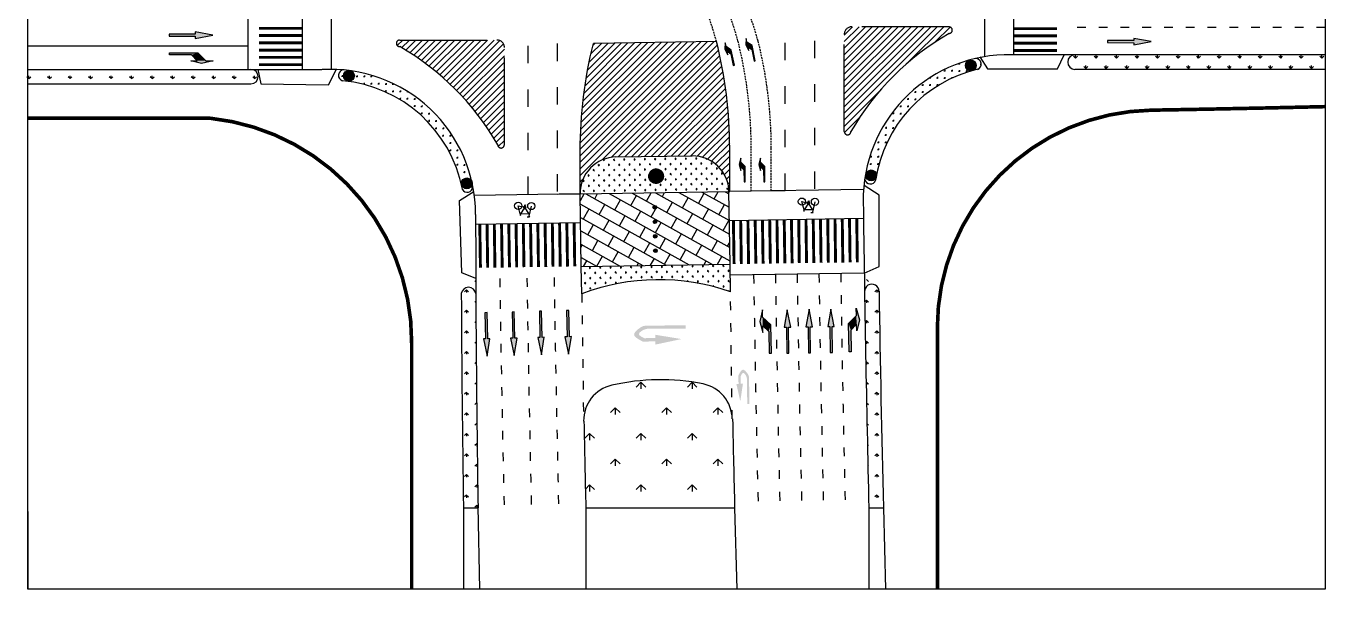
# Model space of a CAD drawing. Header units: millimetres. Extents: x -87150 to -43157, y 34118 to 68472.
# Drawn here: x -43661.1 to -43481.7, y 34136 to 34213.9 of the extents above; entities that cross this region are included whole.
import ezdxf

# ---------------------------------------------------------------- set-up
doc = ezdxf.new("R2010")
doc.units = ezdxf.units.MM
for name, pattern in [('ACAD_ISO03W100', [30, 12, -18]), ('GHDLHX_500', [15.1, 12, -0.9, 0.4, -0.5, 0.4, -0.9]), ('HIDDEN', [0.375, 0.25, -0.125])]:
    doc.linetypes.add(name, pattern=pattern)
for name, color, linetype in [('FCX', 7, 'HIDDEN'), ('ROADMARK', 7, 'Continuous'), ('tj信号灯', 7, 'Continuous'), ('tj桩', 4, 'Continuous'), ('tj绿化带', 3, 'Continuous'), ('tj缓坡', 6, 'Continuous'), ('tj行人驻足区', 30, 'Continuous'), ('tj车道功能', 7, 'Continuous'), ('tj道路标线', 7, 'Continuous'), ('人行横道', 7, 'Continuous'), ('红线', 1, 'GHDLHX_500'), ('虚线', 7, 'Continuous'), ('道路标线', 7, 'Continuous')]:
    doc.layers.add(name, color=color, linetype=linetype)
pattern_1 = [(180.8418033, (-7083.3769, 77351.5465), (-0.696641856, -0.717419072), [0.1875, -1.226713563]), (135.8418033, (-7083.3769, 77351.5465), (-0.696641856, -0.717419072), [0.1875, -0.8125]), (225.8418033, (-7083.3769, 77351.5465), (0.717419072, -0.696641856), [0.1875, -0.8125])]
pattern_2 = [(134.12451, (-45018.79934, 34320.3893), (-0.99988326, 0.01527958), [0.1875, -1.22671356]), (89.12451, (-45018.7993, 34320.3893), (-0.99988326, 0.0152796), [0.1875, -0.8125]), (179.12451, (-45018.7993, 34320.3893), (-0.0152796, -0.99988326), [0.1875, -0.8125])]

# ---------------------------------------------------------------- blocks, each defined once
blk = doc.blocks.new('1W')
at = {"layer": 'ROADMARK', "color": 0}
blk.add_lwpolyline([(-0.225, -1.2), (-0.075, -1.2), (-0.075, -3), (0.075, -3), (0.075, -1.2), (0.225, -1.2), (0, 0)], close=True, dxfattribs=at)
for points in [[(-0.225, -1.2), (0.225, -1.2), (0, 0)], [(-0.075, -3), (0.075, -3), (-0.075, -1.2), (0.075, -1.2)]]:
    blk.add_solid(points, dxfattribs=at)
blk = doc.blocks.new('1WT')
at = {"layer": 'ROADMARK', "color": 0}
blk.add_lwpolyline([(0, 0), (0.2, -0.8), (0, -1.55), (0, -1.1), (-0.4, -1.5), (-0.4, -3), (-0.55, -3), (-0.55, -1.05), (0, -0.5)], close=True, dxfattribs=at)
for points in [[(0, 0), (0, -1.55), (0.2, -0.8)], [(-0.55, -1.05), (-0.4, -1.5), (0, -0.5), (0, -1.1)], [(-0.55, -1.05), (-0.4, -1.5), (-0.55, -3), (-0.4, -3)]]:
    blk.add_solid(points, dxfattribs=at)
blk = doc.blocks.new('BIKE')
at = {"layer": '人行横道'}
for p, q in [((0, 0), (0.35, 1.41)), ((0.35, 1.41), (0.25, 1.53)), ((0.25, 1.53), (0.55, 1.53)), ((0.28, 1.11), (1.51, 1.1)), ((0.28, 1.11), (0.9, 0.16)), ((0.9, 0.16), (0.87, -0.14)), ((0.9, 0.16), (1.6, 1.23)), ((0.9, 0.16), (0.95, 0.43)), ((1.8, -0.03), (0.9, 0.16)), ((0.95, 0.43), (1.01, 0.42)), ((1.6, 1.23), (1.42, 1.24)), ((1.51, 1.1), (1.8, -0.03)), ((0.87, -0.14), (0.77, -0.11))]:
    blk.add_line(p, q, dxfattribs=at)
for centre, radius in [((0, 0), 0.497), ((0.9, 0.16), 0.158), ((1.8, -0.03), 0.497)]:
    blk.add_circle(centre, radius, dxfattribs=at)

msp = doc.modelspace()

# ---------------------------------------------------------------- hatches: boundary and pattern name
at = {"layer": 'ROADMARK'}
h = msp.add_hatch(dxfattribs=at)
h.set_pattern_fill('ANSI31', color=256, scale=0.2)
h.paths.add_polyline_path([(-43533.84, 34212.89, 1), (-43533.84, 34213.81), (-43547.25, 34213.81, 0.414214), (-43548.27, 34212.79), (-43548.27, 34199.38, 1), (-43547.36, 34199.38, -0.133408)])
h = msp.add_hatch(dxfattribs=at)
h.set_pattern_fill('ANSI31', color=256, scale=0.2)
h.paths.add_polyline_path([(-43595.12, 34210.97, 0.414214), (-43596.14, 34211.99), (-43609.55, 34211.99, 1), (-43609.55, 34211.08, -0.133408), (-43596.03, 34197.56, 1), (-43595.12, 34197.56)])
at = {"layer": 'tj信号灯'}
h = msp.add_hatch(color=4, dxfattribs=at)
edge = h.paths.add_edge_path()
edge.add_arc((-43530.82, 34208.48), 0.75, 0, 360)
h = msp.add_hatch(color=4, dxfattribs=at)
edge = h.paths.add_edge_path()
edge.add_arc((-43616.55, 34207.06), 0.75, 0, 360)
h = msp.add_hatch(color=1, dxfattribs=at)
edge = h.paths.add_edge_path()
edge.add_arc((-43574.21, 34193.22), 1, 0, 360)
h = msp.add_hatch(color=4, dxfattribs=at)
edge = h.paths.add_edge_path()
edge.add_arc((-43600.3, 34192.23), 0.75, 0, 360)
h = msp.add_hatch(color=4, dxfattribs=at)
edge = h.paths.add_edge_path()
edge.add_arc((-43544.57, 34193.33), 0.75, 0, 360)
at = {"layer": 'tj桩'}
h = msp.add_hatch(color=256, dxfattribs=at)
edge = h.paths.add_edge_path()
edge.add_arc((-43574.39, 34188.94), 0.25, 0, 360)
h = msp.add_hatch(color=256, dxfattribs=at)
edge = h.paths.add_edge_path()
edge.add_arc((-43574.36, 34186.94), 0.25, 0, 360)
h = msp.add_hatch(color=256, dxfattribs=at)
edge = h.paths.add_edge_path()
edge.add_arc((-43574.33, 34184.94), 0.25, 0, 360)
h = msp.add_hatch(color=256, dxfattribs=at)
edge = h.paths.add_edge_path()
edge.add_arc((-43574.3, 34182.94), 0.25, 0, 360)
at = {"layer": 'tj绿化带', "ltscale": 10}
h = msp.add_hatch(dxfattribs=at)
h.set_pattern_fill('GRASS', color=256, angle=269.1245, style=0)
h.set_pattern_definition(pattern_2)
h.paths.add_polyline_path([(-43545.45, 34192.79, 0.752362), (-43543.95, 34192.67, -0.004535), (-43543.9, 34193, -0.796036), (-43545.32, 34193.33, -0.951556), (-43543.83, 34193.4, -0.282901), (-43530.77, 34207.73, -0.433096), (-43531.57, 34208.48, -1), (-43530.07, 34208.48, -0.279635), (-43530.47, 34207.81, -0.007811), (-43529.91, 34207.96, 0.859047), (-43530.18, 34209.43, 0.30944)])
h = msp.add_hatch(dxfattribs=at)
h.set_pattern_fill('GRASS', color=256, angle=269.1245, style=0)
h.set_pattern_definition(pattern_2)
h.paths.add_polyline_path([(-43600.91, 34191.42, 0.772188), (-43599.45, 34191.76, 0.006178), (-43599.55, 34192.24, -1.010093), (-43601.05, 34192.23, -0.806279), (-43599.62, 34192.54, 0.308513), (-43616.24, 34207.75, -0.297518), (-43615.8, 34207.06, -1), (-43617.3, 34207.06, -0.370942), (-43616.66, 34207.8, 0.007311), (-43617.24, 34207.87, 0.879856), (-43617.42, 34206.38, -0.334826)])
at = {"layer": 'tj绿化带'}
h = msp.add_hatch(dxfattribs=at)
h.set_pattern_fill('GRASS', color=256, angle=450.8418, style=0)
h.set_pattern_definition(pattern_1)
h.paths.add_polyline_path([(-43573.67, 34190.95), (-43573.74, 34195.95), (-43579.74, 34195.87, 0.414214), (-43584.66, 34190.79)])
h.paths.add_polyline_path([(-43564.17, 34191.09, 0.414214), (-43569.24, 34196.02), (-43573.74, 34195.95), (-43573.67, 34190.95)])
h = msp.add_hatch(dxfattribs=at)
h.set_pattern_fill('GRASS', color=256, angle=450.8418, style=0)
h.set_pattern_definition(pattern_1)
h.paths.add_polyline_path([(-43573.49, 34178.96), (-43573.52, 34180.96), (-43584.52, 34180.79), (-43584.46, 34177, -0.093696)])
h.paths.add_polyline_path([(-43563.96, 34177.3), (-43564.02, 34181.1), (-43573.52, 34180.96), (-43573.49, 34178.96, -0.081099)])
at = {"layer": 'tj行人驻足区'}
h = msp.add_hatch(dxfattribs=at)
h.set_pattern_fill('AR-B816', color=256, scale=0.2, angle=330.8418, style=0)
h.set_pattern_definition([(330.8418033, (-7083.3769, 77351.5465), (0.779556226, 1.397244464), []), (60.8418033, (-7083.3769, 77351.5465), (-0.61768824, 2.17680069), [1.6, -1.6])])
h.paths.add_polyline_path([(-43573.52, 34180.96), (-43573.67, 34190.95), (-43584.66, 34190.79), (-43584.52, 34180.79)])
h.paths.add_polyline_path([(-43564.02, 34181.1), (-43564.17, 34191.09), (-43573.67, 34190.95), (-43573.52, 34180.96)])
at = {"layer": 'tj车道功能'}
h = msp.add_hatch(color=256, dxfattribs=at)
edge = h.paths.add_edge_path()
edge.add_spline(control_points=[(-43576.4, 34172.34), (-43576.89, 34172), (-43577.72, 34171.28), (-43576.59, 34170.71), (-43576, 34170.41)], knot_values=[0.245981, 0.245981, 0.245981, 0.245981, 1.178138, 2.212841, 2.212841, 2.212841, 2.212841], degree=3, periodic=0)
edge.add_line((-43576, 34170.41), (-43574.3, 34170.46))
edge.add_line((-43574.3, 34170.46), (-43574.29, 34170.01))
edge.add_line((-43574.29, 34170.01), (-43570.71, 34170.77))
edge.add_line((-43570.71, 34170.77), (-43574.32, 34171.36))
edge.add_line((-43574.32, 34171.36), (-43574.31, 34170.91))
edge.add_line((-43574.31, 34170.91), (-43575.81, 34170.89))
edge.add_spline(control_points=[(-43575.81, 34170.89), (-43576.18, 34171.06), (-43577.01, 34171.44), (-43575.63, 34172.29), (-43574.96, 34172.21), (-43574.65, 34172.18)], knot_values=[0, 0, 0, 0, 0.623701, 1.403448, 2.063553, 2.063553, 2.063553, 2.063553], degree=3, periodic=0)
edge.add_line((-43574.65, 34172.18), (-43570.15, 34172.21))
edge.add_line((-43570.15, 34172.21), (-43570.15, 34172.66))
edge.add_line((-43570.15, 34172.66), (-43575.54, 34172.62))
edge.add_arc((-43575.53, 34171.12), 1.5, 1890.3641, 1925.4316)
h = msp.add_hatch(color=256, dxfattribs=at)
edge = h.paths.add_edge_path()
edge.add_spline(control_points=[(-43561.6, 34166), (-43561.83, 34166.32), (-43562.31, 34166.87), (-43562.68, 34166.11), (-43562.88, 34165.72)], knot_values=[0.245981, 0.245981, 0.245981, 0.245981, 1.178138, 2.212841, 2.212841, 2.212841, 2.212841], degree=3, periodic=0)
edge.add_line((-43562.88, 34165.72), (-43562.84, 34164.59))
edge.add_line((-43562.84, 34164.59), (-43563.14, 34164.58))
edge.add_line((-43563.14, 34164.58), (-43562.6, 34162.19))
edge.add_line((-43562.6, 34162.19), (-43562.24, 34164.61))
edge.add_line((-43562.24, 34164.61), (-43562.54, 34164.6))
edge.add_line((-43562.54, 34164.6), (-43562.56, 34165.59))
edge.add_spline(control_points=[(-43562.56, 34165.59), (-43562.45, 34165.84), (-43562.21, 34166.4), (-43561.63, 34165.49), (-43561.67, 34165.04), (-43561.69, 34164.83)], knot_values=[0, 0, 0, 0, 0.623701, 1.403448, 2.063553, 2.063553, 2.063553, 2.063553], degree=3, periodic=0)
edge.add_line((-43561.69, 34164.83), (-43561.64, 34161.83))
edge.add_line((-43561.64, 34161.83), (-43561.34, 34161.84))
edge.add_line((-43561.34, 34161.84), (-43561.4, 34165.43))
edge.add_arc((-43562.4, 34165.41), 1, 1801.0084, 1836.076)
at = {"layer": '道路标线'}
h = msp.add_hatch(dxfattribs=at)
h.set_pattern_fill('ANSI31', color=256, scale=0.2)
h.paths.add_polyline_path([(-43565.88, 34211.8), (-43582.85, 34211.5, 0.061335), (-43584.66, 34196.75), (-43584.66, 34190.94, -0.405633), (-43579.74, 34195.87), (-43569.24, 34196.02, -0.414214), (-43564.17, 34191.09), (-43564.06, 34191.1), (-43564.06, 34197.05, 0.061335)])

# ---------------------------------------------------------------- linework, layer by layer
for p, q in [((-43481.99, 34207.95), (-43481.99, 34202.95)), ((-43660.8, 34146.98), (-43660.8, 34136.29)), ((-43481.99, 34146.98), (-43481.99, 34136.29))]:
    msp.add_line(p, q)
msp.add_lwpolyline([(-43660.8, 34324.41), (-43481.99, 34324.41), (-43481.99, 34136.29), (-43660.8, 34136.29)], close=True)
at = {"layer": 'FCX'}
for points in [[(-43561.1, 34191.14), (-43561.1, 34197.1, 0.061335), (-43562.92, 34211.85, 0.555083)], [(-43558.33, 34191.18), (-43558.33, 34197.1, 0.061335), (-43560.15, 34211.85)]]:
    msp.add_lwpolyline(points, format="xyb", dxfattribs=at)
for centre in [(-43614.58, 34198.53), (-43611.62, 34198.59), (-43608.85, 34198.59)]:
    msp.add_arc(centre, 50.47, 15.2403, 33.5443, dxfattribs=at)
at = {"layer": 'ROADMARK'}
for centre, start, end in [((-43515.71, 34181.25), 119.8023, 150.1977), ((-43627.67, 34179.44), 29.8023, 60.1977)]:
    msp.add_arc(centre, 36.46, start, end, dxfattribs=at)
at = {"layer": 'tj信号灯', "color": 4}
for centre in [(-43530.82, 34208.48), (-43616.55, 34207.06), (-43600.3, 34192.23), (-43544.57, 34193.33)]:
    msp.add_circle(centre, 0.75, dxfattribs=at)
at = {"layer": 'tj信号灯', "color": 1}
msp.add_circle((-43574.21, 34193.22), 1, dxfattribs=at)
at = {"layer": 'tj桩'}
for centre in [(-43574.39, 34188.94), (-43574.36, 34186.94), (-43574.33, 34184.94), (-43574.3, 34182.94)]:
    msp.add_circle(centre, 0.25, dxfattribs=at)
at = {"layer": 'tj绿化带'}
for p, q in [((-43481.99, 34209.95), (-43526.23, 34209.95)), ((-43660.8, 34207.95), (-43620.26, 34207.95)), ((-43481.99, 34207.95), (-43516.47, 34207.95)), ((-43660.8, 34205.95), (-43630.05, 34205.95)), ((-43579.74, 34195.87), (-43569.24, 34196.02)), ((-43584.66, 34190.79), (-43584.66, 34190.79)), ((-43564.17, 34191.09), (-43564.17, 34191.09)), ((-43584.46, 34177), (-43584.52, 34180.79)), ((-43563.96, 34177.3), (-43564.02, 34181.1)), ((-43600.75, 34147.49), (-43600.75, 34136.29)), ((-43600.75, 34147.49), (-43598.75, 34147.49)), ((-43598.76, 34147.68), (-43598.54, 34136.29)), ((-43583.89, 34147.49), (-43583.89, 34136.29)), ((-43583.89, 34147.49), (-43563.39, 34147.49)), ((-43563.39, 34147.49), (-43563.1, 34136.29)), ((-43544.88, 34147.49), (-43544.88, 34136.29)), ((-43544.88, 34147.49), (-43542.88, 34147.49)), ((-43542.88, 34147.49), (-43542.59, 34136.29))]:
    msp.add_line(p, q, dxfattribs=at)
at = {"layer": 'tj绿化带', "ltscale": 10}
for p, q in [((-43516.4, 34209.5), (-43516.67, 34209.76)), ((-43516.4, 34209.5), (-43516.4, 34209.87)), ((-43516.4, 34209.5), (-43516.14, 34209.76)), ((-43514.99, 34208.08), (-43514.99, 34208.46)), ((-43513.57, 34209.5), (-43513.84, 34209.76)), ((-43513.57, 34209.5), (-43513.57, 34209.87)), ((-43513.57, 34209.5), (-43513.31, 34209.76)), ((-43512.16, 34208.08), (-43512.16, 34208.46)), ((-43510.74, 34209.5), (-43511.01, 34209.76)), ((-43510.74, 34209.5), (-43510.74, 34209.87)), ((-43510.74, 34209.5), (-43510.48, 34209.76)), ((-43509.33, 34208.08), (-43509.33, 34208.46)), ((-43507.91, 34209.5), (-43508.18, 34209.76)), ((-43507.91, 34209.5), (-43507.91, 34209.87)), ((-43507.91, 34209.5), (-43507.65, 34209.76)), ((-43506.5, 34208.08), (-43506.5, 34208.46)), ((-43505.09, 34209.5), (-43505.35, 34209.76)), ((-43505.09, 34209.5), (-43505.09, 34209.87)), ((-43505.09, 34209.5), (-43504.82, 34209.76)), ((-43503.67, 34208.08), (-43503.67, 34208.46)), ((-43502.26, 34209.5), (-43502.52, 34209.76)), ((-43502.26, 34209.5), (-43502.26, 34209.87)), ((-43502.26, 34209.5), (-43501.99, 34209.76)), ((-43500.84, 34208.08), (-43500.84, 34208.46)), ((-43499.43, 34209.5), (-43499.69, 34209.76)), ((-43499.43, 34209.5), (-43499.43, 34209.87)), ((-43499.43, 34209.5), (-43499.16, 34209.76)), ((-43498.02, 34208.08), (-43498.02, 34208.46)), ((-43496.6, 34209.5), (-43496.87, 34209.76)), ((-43496.6, 34209.5), (-43496.6, 34209.87)), ((-43496.6, 34209.5), (-43496.34, 34209.76)), ((-43495.19, 34208.08), (-43495.19, 34208.46)), ((-43493.77, 34209.5), (-43494.04, 34209.76)), ((-43493.77, 34209.5), (-43493.77, 34209.87)), ((-43493.77, 34209.5), (-43493.51, 34209.76)), ((-43492.36, 34208.08), (-43492.36, 34208.46)), ((-43490.94, 34209.5), (-43491.21, 34209.76)), ((-43490.94, 34209.5), (-43490.94, 34209.87)), ((-43490.94, 34209.5), (-43490.68, 34209.76)), ((-43489.53, 34208.08), (-43489.53, 34208.46)), ((-43488.12, 34209.5), (-43488.38, 34209.76)), ((-43488.12, 34209.5), (-43488.12, 34209.87)), ((-43488.12, 34209.5), (-43487.85, 34209.76)), ((-43486.7, 34208.08), (-43486.7, 34208.46)), ((-43485.29, 34209.5), (-43485.55, 34209.76)), ((-43485.29, 34209.5), (-43485.29, 34209.87)), ((-43485.29, 34209.5), (-43485.02, 34209.76)), ((-43483.87, 34208.08), (-43483.87, 34208.46)), ((-43482.46, 34209.5), (-43482.72, 34209.76)), ((-43482.46, 34209.5), (-43482.46, 34209.87)), ((-43482.46, 34209.5), (-43482.19, 34209.76)), ((-43660.65, 34206.67), (-43660.92, 34206.94)), ((-43660.65, 34206.67), (-43660.65, 34207.05)), ((-43660.65, 34206.67), (-43660.38, 34206.94)), ((-43657.82, 34206.67), (-43658.09, 34206.94)), ((-43657.82, 34206.67), (-43657.82, 34207.05)), ((-43657.82, 34206.67), (-43657.56, 34206.94)), ((-43654.99, 34206.67), (-43655.26, 34206.94)), ((-43654.99, 34206.67), (-43654.99, 34207.05)), ((-43654.99, 34206.67), (-43654.73, 34206.94)), ((-43652.16, 34206.67), (-43652.43, 34206.94)), ((-43652.16, 34206.67), (-43652.16, 34207.05)), ((-43652.16, 34206.67), (-43651.9, 34206.94)), ((-43649.34, 34206.67), (-43649.6, 34206.94)), ((-43649.34, 34206.67), (-43649.34, 34207.05)), ((-43649.34, 34206.67), (-43649.07, 34206.94)), ((-43646.51, 34206.67), (-43646.77, 34206.94)), ((-43646.51, 34206.67), (-43646.51, 34207.05)), ((-43646.51, 34206.67), (-43646.24, 34206.94)), ((-43643.68, 34206.67), (-43643.94, 34206.94)), ((-43643.68, 34206.67), (-43643.68, 34207.05)), ((-43643.68, 34206.67), (-43643.41, 34206.94)), ((-43640.85, 34206.67), (-43641.12, 34206.94)), ((-43640.85, 34206.67), (-43640.85, 34207.05)), ((-43640.85, 34206.67), (-43640.59, 34206.94)), ((-43638.02, 34206.67), (-43638.29, 34206.94)), ((-43638.02, 34206.67), (-43638.02, 34207.05)), ((-43638.02, 34206.67), (-43637.76, 34206.94)), ((-43635.19, 34206.67), (-43635.46, 34206.94)), ((-43635.19, 34206.67), (-43635.19, 34207.05)), ((-43635.19, 34206.67), (-43634.93, 34206.94)), ((-43632.37, 34206.67), (-43632.63, 34206.94)), ((-43632.37, 34206.67), (-43632.37, 34207.05)), ((-43632.37, 34206.67), (-43632.1, 34206.94)), ((-43629.54, 34206.67), (-43629.8, 34206.94)), ((-43629.54, 34206.67), (-43629.54, 34207.05)), ((-43629.54, 34206.67), (-43629.27, 34206.94)), ((-43514.99, 34208.08), (-43515.25, 34208.35)), ((-43514.99, 34208.08), (-43514.72, 34208.35)), ((-43512.16, 34208.08), (-43512.42, 34208.35)), ((-43512.16, 34208.08), (-43511.89, 34208.35)), ((-43509.33, 34208.08), (-43509.59, 34208.35)), ((-43509.33, 34208.08), (-43509.06, 34208.35)), ((-43506.5, 34208.08), (-43506.77, 34208.35)), ((-43506.5, 34208.08), (-43506.24, 34208.35)), ((-43503.67, 34208.08), (-43503.94, 34208.35)), ((-43503.67, 34208.08), (-43503.41, 34208.35)), ((-43500.84, 34208.08), (-43501.11, 34208.35)), ((-43500.84, 34208.08), (-43500.58, 34208.35)), ((-43498.02, 34208.08), (-43498.28, 34208.35)), ((-43498.02, 34208.08), (-43497.75, 34208.35)), ((-43495.19, 34208.08), (-43495.45, 34208.35)), ((-43495.19, 34208.08), (-43494.92, 34208.35)), ((-43492.36, 34208.08), (-43492.62, 34208.35)), ((-43492.36, 34208.08), (-43492.09, 34208.35)), ((-43489.53, 34208.08), (-43489.8, 34208.35)), ((-43489.53, 34208.08), (-43489.26, 34208.35)), ((-43486.7, 34208.08), (-43486.97, 34208.35)), ((-43486.7, 34208.08), (-43486.44, 34208.35)), ((-43483.87, 34208.08), (-43484.14, 34208.35)), ((-43483.87, 34208.08), (-43483.61, 34208.35)), ((-43599.07, 34178.83), (-43599.19, 34178.7)), ((-43545.19, 34178.97), (-43544.92, 34178.7)), ((-43600.34, 34177.55), (-43600.61, 34177.29)), ((-43600.34, 34177.55), (-43600.34, 34177.18)), ((-43600.34, 34177.55), (-43600.08, 34177.29)), ((-43543.77, 34177.55), (-43544.04, 34177.29)), ((-43543.77, 34177.55), (-43543.77, 34177.18)), ((-43543.77, 34177.55), (-43543.51, 34177.29)), ((-43600.34, 34174.73), (-43600.61, 34174.46)), ((-43600.34, 34174.73), (-43600.34, 34174.35)), ((-43600.34, 34174.73), (-43600.08, 34174.46)), ((-43599.05, 34176.01), (-43599.19, 34175.87)), ((-43545.19, 34176.14), (-43545.45, 34175.88)), ((-43545.19, 34176.14), (-43545.19, 34175.76)), ((-43545.19, 34176.14), (-43544.92, 34175.87)), ((-43543.77, 34174.73), (-43544.04, 34174.46)), ((-43543.77, 34174.73), (-43543.77, 34174.35)), ((-43543.77, 34174.73), (-43543.51, 34174.46)), ((-43599.04, 34173.2), (-43599.19, 34173.05)), ((-43545.19, 34173.31), (-43545.4, 34173.1)), ((-43545.19, 34173.31), (-43545.19, 34172.94)), ((-43545.19, 34173.31), (-43544.92, 34173.05)), ((-43600.34, 34171.9), (-43600.61, 34171.63)), ((-43600.34, 34171.9), (-43600.34, 34171.52)), ((-43600.34, 34171.9), (-43600.08, 34171.63)), ((-43543.77, 34171.9), (-43544.04, 34171.63)), ((-43543.77, 34171.9), (-43543.77, 34171.52)), ((-43543.77, 34171.9), (-43543.51, 34171.63)), ((-43600.34, 34169.07), (-43600.61, 34168.8)), ((-43600.34, 34169.07), (-43600.34, 34168.69)), ((-43600.34, 34169.07), (-43600.08, 34168.8)), ((-43599.02, 34170.39), (-43599.19, 34170.22)), ((-43545.19, 34170.48), (-43545.36, 34170.32)), ((-43545.19, 34170.48), (-43545.19, 34170.11)), ((-43545.19, 34170.48), (-43544.92, 34170.22)), ((-43543.77, 34169.07), (-43544.04, 34168.8)), ((-43543.77, 34169.07), (-43543.77, 34168.69)), ((-43543.77, 34169.07), (-43543.51, 34168.8)), ((-43599, 34167.58), (-43599.19, 34167.39)), ((-43545.19, 34167.65), (-43545.31, 34167.54)), ((-43545.19, 34167.65), (-43545.19, 34167.28)), ((-43545.19, 34167.65), (-43544.92, 34167.39)), ((-43600.34, 34166.24), (-43600.61, 34165.97)), ((-43600.34, 34166.24), (-43600.34, 34165.86)), ((-43600.34, 34166.24), (-43600.08, 34165.97)), ((-43543.77, 34166.24), (-43544.04, 34165.97)), ((-43543.77, 34166.24), (-43543.77, 34165.86)), ((-43543.77, 34166.24), (-43543.51, 34165.97)), ((-43598.97, 34164.78), (-43599.19, 34164.56)), ((-43576.3, 34164.83), (-43576.96, 34164.16)), ((-43576.3, 34164.83), (-43576.3, 34163.89)), ((-43576.3, 34164.83), (-43575.64, 34164.16)), ((-43569.23, 34164.83), (-43569.89, 34164.16)), ((-43569.23, 34164.83), (-43569.23, 34163.89)), ((-43569.23, 34164.83), (-43568.57, 34164.16)), ((-43545.19, 34164.83), (-43545.25, 34164.76)), ((-43545.19, 34164.83), (-43545.19, 34164.45)), ((-43545.19, 34164.83), (-43544.92, 34164.56)), ((-43600.34, 34163.41), (-43600.61, 34163.15)), ((-43600.34, 34163.41), (-43600.34, 34163.04)), ((-43600.34, 34163.41), (-43600.08, 34163.15)), ((-43598.95, 34161.98), (-43599.19, 34161.73)), ((-43545.19, 34162), (-43545.2, 34161.99)), ((-43545.19, 34162), (-43545.19, 34161.62)), ((-43545.19, 34162), (-43544.92, 34161.73)), ((-43543.77, 34163.41), (-43544.04, 34163.15)), ((-43543.77, 34163.41), (-43543.77, 34163.04)), ((-43543.77, 34163.41), (-43543.51, 34163.15)), ((-43600.34, 34160.58), (-43600.61, 34160.32)), ((-43600.34, 34160.58), (-43600.34, 34160.21)), ((-43600.34, 34160.58), (-43600.08, 34160.32)), ((-43579.84, 34161.29), (-43580.5, 34160.63)), ((-43579.84, 34161.29), (-43579.84, 34160.35)), ((-43579.84, 34161.29), (-43579.17, 34160.63)), ((-43572.77, 34161.29), (-43573.43, 34160.63)), ((-43572.77, 34161.29), (-43572.77, 34160.35)), ((-43572.77, 34161.29), (-43572.1, 34160.63)), ((-43565.69, 34161.29), (-43566.36, 34160.63)), ((-43565.69, 34161.29), (-43565.69, 34160.35)), ((-43565.69, 34161.29), (-43565.03, 34160.63)), ((-43543.77, 34160.58), (-43544.04, 34160.32)), ((-43543.77, 34160.58), (-43543.77, 34160.21)), ((-43543.77, 34160.58), (-43543.51, 34160.32)), ((-43598.93, 34159.17), (-43599.19, 34158.9)), ((-43598.93, 34159.17), (-43598.93, 34158.79)), ((-43598.93, 34159.17), (-43598.92, 34159.16)), ((-43545.14, 34159.12), (-43544.92, 34158.9)), ((-43600.34, 34157.75), (-43600.61, 34157.49)), ((-43600.34, 34157.75), (-43600.34, 34157.38)), ((-43600.34, 34157.75), (-43600.08, 34157.49)), ((-43583.37, 34157.75), (-43584.04, 34157.09)), ((-43583.37, 34157.75), (-43583.37, 34156.82)), ((-43583.37, 34157.75), (-43582.71, 34157.09)), ((-43576.3, 34157.75), (-43576.96, 34157.09)), ((-43576.3, 34157.75), (-43576.3, 34156.82)), ((-43576.3, 34157.75), (-43575.64, 34157.09)), ((-43569.23, 34157.75), (-43569.89, 34157.09)), ((-43569.23, 34157.75), (-43569.23, 34156.82)), ((-43569.23, 34157.75), (-43568.57, 34157.09)), ((-43543.77, 34157.75), (-43544.04, 34157.49)), ((-43543.77, 34157.75), (-43543.77, 34157.38)), ((-43543.77, 34157.75), (-43543.51, 34157.49)), ((-43600.34, 34154.93), (-43600.61, 34154.66)), ((-43600.34, 34154.93), (-43600.34, 34154.55)), ((-43600.34, 34154.93), (-43600.08, 34154.66)), ((-43598.93, 34156.34), (-43599.19, 34156.08)), ((-43598.93, 34156.34), (-43598.93, 34155.97)), ((-43598.93, 34156.34), (-43598.88, 34156.29)), ((-43545.08, 34156.23), (-43544.92, 34156.08)), ((-43543.77, 34154.93), (-43544.04, 34154.66)), ((-43543.77, 34154.93), (-43543.77, 34154.55)), ((-43543.77, 34154.93), (-43543.51, 34154.66)), ((-43598.93, 34153.51), (-43599.19, 34153.25)), ((-43598.93, 34153.51), (-43598.93, 34153.14)), ((-43598.93, 34153.51), (-43598.84, 34153.42)), ((-43579.84, 34154.22), (-43580.5, 34153.56)), ((-43579.84, 34154.22), (-43579.84, 34153.28)), ((-43579.84, 34154.22), (-43579.17, 34153.56)), ((-43572.77, 34154.22), (-43573.43, 34153.56)), ((-43572.77, 34154.22), (-43572.77, 34153.28)), ((-43572.77, 34154.22), (-43572.1, 34153.56)), ((-43565.69, 34154.22), (-43566.36, 34153.56)), ((-43565.69, 34154.22), (-43565.69, 34153.28)), ((-43565.69, 34154.22), (-43565.03, 34153.56)), ((-43545.02, 34153.34), (-43544.92, 34153.25)), ((-43600.34, 34152.1), (-43600.61, 34151.83)), ((-43600.34, 34152.1), (-43600.34, 34151.72)), ((-43600.34, 34152.1), (-43600.08, 34151.83)), ((-43543.77, 34152.1), (-43544.04, 34151.83)), ((-43543.77, 34152.1), (-43543.77, 34151.72)), ((-43543.77, 34152.1), (-43543.51, 34151.83)), ((-43600.34, 34149.27), (-43600.61, 34149)), ((-43600.34, 34149.27), (-43600.34, 34148.89)), ((-43600.34, 34149.27), (-43600.08, 34149)), ((-43598.93, 34150.68), (-43599.19, 34150.42)), ((-43598.93, 34150.68), (-43598.93, 34150.31)), ((-43598.93, 34150.68), (-43598.8, 34150.55)), ((-43583.37, 34150.68), (-43583.95, 34150.1)), ((-43583.37, 34150.68), (-43583.37, 34149.75)), ((-43583.37, 34150.68), (-43582.71, 34150.02)), ((-43576.3, 34150.68), (-43576.96, 34150.02)), ((-43576.3, 34150.68), (-43576.3, 34149.75)), ((-43576.3, 34150.68), (-43575.64, 34150.02)), ((-43569.23, 34150.68), (-43569.89, 34150.02)), ((-43569.23, 34150.68), (-43569.23, 34149.75)), ((-43569.23, 34150.68), (-43568.57, 34150.02)), ((-43544.95, 34150.44), (-43544.92, 34150.42)), ((-43543.77, 34149.27), (-43544.04, 34149)), ((-43543.77, 34149.27), (-43543.77, 34148.89)), ((-43543.77, 34149.27), (-43543.51, 34149)), ((-43598.93, 34147.86), (-43599.19, 34147.59)), ((-43598.93, 34147.86), (-43598.93, 34147.48)), ((-43598.93, 34147.86), (-43598.76, 34147.68))]:
    msp.add_line(p, q, dxfattribs=at)
at = {"layer": 'tj绿化带'}
for centre, radius, start, end in [((-43525.65, 34189.95), 20.01, 91.6494, 180.7106), ((-43516.47, 34208.95), 1, 90, 270), ((-43630.05, 34206.95), 1, 270, 90), ((-43619.08, 34187.95), 20, 0.0061, 93.3652), ((-43525.65, 34189.95), 18.5, 103.3189, 171.558), ((-43619.08, 34187.95), 18.5, 10.7917, 84.8392), ((-43569.17, 34191.02), 5, 0.8418, 90.8418), ((-43579.67, 34190.87), 5, 90.8418, 180.8418), ((-39903.93, 34234.87), 3642, 180.71062, 181.37478), ((-41102.37, 34188.22), 2496.71, 180.00608, 180.93463), ((-43573.8, 34148.96), 30, 70.8634, 110.8203), ((-41102.37, 34188.22), 2498.71, 180.25639, 180.93388), ((-39903.93, 34234.87), 3640, 180.90486, 181.37554), ((-43579.2, 34159.53), 5, 102.9642, 180.8418), ((-43573.6, 34135.16), 30, 78.7195, 102.9642), ((-43568.71, 34159.68), 5, 0.8418, 78.7195), ((-39903.93, 34234.87), 3681, 181.17403, 181.36021), ((-39903.93, 34234.87), 3660.5, 181.17589, 181.36783)]:
    msp.add_arc(centre, radius, start, end, dxfattribs=at)
at = {"layer": 'tj绿化带', "ltscale": 10}
for centre, radius, start, end in [((-43530.16, 34208.67), 0.76, 288.7975, 91.4539), ((-43617.23, 34207.11), 0.756, 90.3902, 255.7627), ((-43544.68, 34192.94), 0.782, 191.6119, 339.4375), ((-43600.23, 34191.78), 0.776, 207.7901, 358.4897), ((-43544.47, 34177.34), 1, 358.9265, 184.0917), ((-43600.06, 34176.9), 1.01, 7.4846, 171.9678)]:
    msp.add_arc(centre, radius, start, end, dxfattribs=at)
at = {"layer": 'tj缓坡', "ltscale": 10}
for points in [[(-43529.6, 34209.67), (-43528.55, 34208.02), (-43518.89, 34208.04), (-43517.97, 34209.95)], [(-43599.07, 34179.12), (-43600.97, 34179.91), (-43601.3, 34189.86), (-43599.33, 34191.1)], [(-43545.51, 34179.87), (-43543.48, 34180.79), (-43543.48, 34190.6), (-43545.55, 34191.93)]]:
    msp.add_lwpolyline(points, dxfattribs=at)
at = {"layer": 'tj缓坡'}
msp.add_lwpolyline([(-43629.1, 34207.93), (-43628.67, 34205.97), (-43619.35, 34205.81), (-43618.32, 34207.86)], dxfattribs=at)
at = {"layer": 'tj行人驻足区'}
for p, q in [((-43584.66, 34190.79), (-43564.17, 34191.09)), ((-43584.52, 34180.79), (-43584.66, 34190.79)), ((-43564.17, 34191.09), (-43564.06, 34191.1)), ((-43564.02, 34181.1), (-43564.17, 34191.09)), ((-43584.52, 34180.79), (-43564.02, 34181.1))]:
    msp.add_line(p, q, dxfattribs=at)
at = {"layer": 'tj道路标线'}
for p, q in [((-43630.43, 34207.95), (-43630.43, 34226.45)), ((-43622.93, 34207.95), (-43622.93, 34226.45)), ((-43618.93, 34207.95), (-43618.93, 34226.45)), ((-43528.93, 34224.95), (-43528.93, 34209.77)), ((-43524.93, 34224.95), (-43524.93, 34209.95)), ((-43660.8, 34211.2), (-43630.43, 34211.2))]:
    msp.add_line(p, q, dxfattribs=at)
at = {"layer": 'tj道路标线', "linetype": 'ACAD_ISO03W100', "ltscale": 0.1}
for p, q in [((-43481.99, 34213.7), (-43517.43, 34213.7)), ((-43584.46, 34177), (-43584.2, 34159.45)), ((-43563.71, 34159.75), (-43563.96, 34177.3))]:
    msp.add_line(p, q, dxfattribs=at)
at = {"layer": 'tj道路标线', "ltscale": 10}
for p, q in [((-43584.66, 34190.79), (-43599.26, 34190.58)), ((-43545.67, 34191.37), (-43564.17, 34191.09)), ((-43545.62, 34187.37), (-43564.11, 34187.09)), ((-43584.61, 34186.79), (-43599.16, 34186.58)), ((-43545.51, 34179.87), (-43564, 34179.6))]:
    msp.add_line(p, q, dxfattribs=at)
at = {"layer": 'tj道路标线'}
for points in [[(-43628.93, 34213.6, 0.4, 0.4, 0), (-43622.93, 34213.6, 0.4, 0.4, 0)], [(-43628.93, 34211.6, 0.4, 0.4, 0), (-43622.93, 34211.6, 0.4, 0.4, 0)], [(-43628.93, 34210.6, 0.4, 0.4, 0), (-43622.93, 34210.6, 0.4, 0.4, 0)], [(-43628.93, 34208.6, 0.4, 0.4, 0), (-43622.93, 34208.6, 0.4, 0.4, 0)], [(-43587.42, 34180.75, 0.4, 0.4, 0), (-43587.51, 34186.75, 0.4, 0.4, 0)], [(-43586.42, 34180.77, 0.4, 0.4, 0), (-43586.51, 34186.77, 0.4, 0.4, 0)], [(-43562.46, 34181.12, 0.4, 0.4, 0), (-43562.55, 34187.12, 0.4, 0.4, 0)], [(-43560.46, 34181.15, 0.4, 0.4, 0), (-43560.55, 34187.15, 0.4, 0.4, 0)], [(-43557.46, 34181.19, 0.4, 0.4, 0), (-43557.55, 34187.19, 0.4, 0.4, 0)], [(-43556.46, 34181.21, 0.4, 0.4, 0), (-43556.55, 34187.21, 0.4, 0.4, 0)], [(-43554.47, 34181.24, 0.4, 0.4, 0), (-43554.55, 34187.23, 0.4, 0.4, 0)], [(-43553.47, 34181.25, 0.4, 0.4, 0), (-43553.55, 34187.25, 0.4, 0.4, 0)], [(-43551.47, 34181.28, 0.4, 0.4, 0), (-43551.55, 34187.28, 0.4, 0.4, 0)], [(-43550.47, 34181.29, 0.4, 0.4, 0), (-43550.55, 34187.29, 0.4, 0.4, 0)], [(-43548.47, 34181.32, 0.4, 0.4, 0), (-43548.55, 34187.32, 0.4, 0.4, 0)], [(-43547.47, 34181.34, 0.4, 0.4, 0), (-43547.55, 34187.34, 0.4, 0.4, 0)], [(-43596.42, 34180.62, 0.4, 0.4, 0), (-43596.51, 34186.62, 0.4, 0.4, 0)], [(-43595.42, 34180.63, 0.4, 0.4, 0), (-43595.51, 34186.63, 0.4, 0.4, 0)], [(-43593.42, 34180.66, 0.4, 0.4, 0), (-43593.51, 34186.66, 0.4, 0.4, 0)], [(-43592.42, 34180.68, 0.4, 0.4, 0), (-43592.51, 34186.68, 0.4, 0.4, 0)], [(-43590.42, 34180.71, 0.4, 0.4, 0), (-43590.51, 34186.71, 0.4, 0.4, 0)], [(-43589.42, 34180.72, 0.4, 0.4, 0), (-43589.51, 34186.72, 0.4, 0.4, 0)]]:
    msp.add_lwpolyline(points, format="xyseb", dxfattribs=at)
at = {"layer": 'tj道路标线', "const_width": 0.4}
for points in [[(-43628.93, 34212.6), (-43622.93, 34212.6)], [(-43518.93, 34213.56), (-43524.93, 34213.56)], [(-43518.93, 34212.56), (-43524.93, 34212.56)], [(-43518.93, 34211.56), (-43524.93, 34211.56)], [(-43518.93, 34210.56), (-43524.93, 34210.56)], [(-43628.93, 34209.6), (-43622.93, 34209.6)], [(-43588.42, 34180.74), (-43588.51, 34186.74)], [(-43585.42, 34180.78), (-43585.51, 34186.78)], [(-43563.46, 34181.1), (-43563.55, 34187.1)], [(-43561.46, 34181.13), (-43561.55, 34187.13)], [(-43559.46, 34181.16), (-43559.55, 34187.16)], [(-43558.46, 34181.18), (-43558.55, 34187.18)], [(-43555.46, 34181.22), (-43555.55, 34187.22)], [(-43552.47, 34181.26), (-43552.55, 34187.26)], [(-43549.47, 34181.31), (-43549.55, 34187.31)], [(-43546.47, 34181.35), (-43546.55, 34187.35)], [(-43598.42, 34180.59), (-43598.51, 34186.59)], [(-43597.42, 34180.6), (-43597.51, 34186.6)], [(-43594.42, 34180.65), (-43594.51, 34186.65)], [(-43591.42, 34180.69), (-43591.51, 34186.69)]]:
    msp.add_lwpolyline(points, dxfattribs=at)
at = {"layer": 'tj道路标线', "linetype": 'ACAD_ISO03W100', "ltscale": 0.1}
for radius, start, end in [(3648.25, 180.86536, 181.37243), (3645.25, 180.86538, 181.37356), (3692.25, 180.86508, 181.35607), (3688.5, 180.8651, 181.35745), (3684.75, 180.86513, 181.35883), (3657.25, 180.8653, 181.36905), (3654.25, 180.86532, 181.37017), (3651.25, 180.86534, 181.3713)]:
    msp.add_arc((-39903.93, 34234.87), radius, start, end, dxfattribs=at)
at = {"layer": '红线', "const_width": 0.5}
for points in [[(-43635.6, 34201.2), (-43660.8, 34201.2)], [(-43535.44, 34136.29), (-43535.44, 34172.32)], [(-43607.9, 34170.21), (-43607.9, 34136.29)]]:
    msp.add_lwpolyline(points, dxfattribs=at)
for points in [[(-43607.9, 34170.21, 0.385352), (-43635.6, 34201.2, 0.419254)], [(-43505.96, 34202.32, 0.409207), (-43535.44, 34172.32, 0.409207)], [(-43505.96, 34202.32, 0.001619), (-43481.99, 34202.81, 0.001619)]]:
    msp.add_lwpolyline(points, format="xyb", dxfattribs=at)
at = {"layer": '红线'}
msp.add_circle((-43574.21, 34193.22), 1, dxfattribs=at)
at = {"layer": '虚线', "linetype": 'ACAD_ISO03W100'}
for p, q in [((-43548.27, 34199.38), (-43548.27, 34212.79)), ((-43533.84, 34213.81), (-43547.25, 34213.81)), ((-43609.55, 34211.99), (-43596.14, 34211.99)), ((-43595.12, 34197.56), (-43595.12, 34210.97)), ((-43587.85, 34190.75), (-43584.66, 34190.79)), ((-43556.4, 34191.21), (-43558.33, 34191.18))]:
    msp.add_line(p, q, dxfattribs=at)
at = {"layer": '虚线', "linetype": 'ACAD_ISO03W100', "ltscale": 0.2}
for p, q in [((-43591.86, 34190.79), (-43591.86, 34211.5)), ((-43587.85, 34211.5), (-43587.85, 34190.73)), ((-43556.4, 34191.21), (-43556.4, 34211.89)), ((-43552.39, 34211.89), (-43552.39, 34191.27))]:
    msp.add_line(p, q, dxfattribs=at)
at = {"layer": '虚线', "linetype": 'ACAD_ISO03W100'}
for centre, radius, start, end in [((-43547.25, 34212.79), 1.02, 90, 180), ((-43533.84, 34213.35), 0.456, 270, 90), ((-43609.55, 34211.54), 0.456, 90, 270), ((-43596.14, 34210.97), 1.02, 0, 90), ((-43547.81, 34199.38), 0.456, 180, 0), ((-43595.58, 34197.56), 0.456, 180, 0)]:
    msp.add_arc(centre, radius, start, end, dxfattribs=at)
at = {"layer": '道路标线'}
msp.add_line((-43565.88, 34211.8), (-43582.85, 34211.5), dxfattribs=at)
for points in [[(-43584.66, 34190.79), (-43584.66, 34196.75, -0.061335), (-43582.85, 34211.5, -0.555083)], [(-43564.06, 34191.1), (-43564.06, 34197.05, 0.061335), (-43565.88, 34211.8, 0.555083)]]:
    msp.add_lwpolyline(points, format="xyb", dxfattribs=at)

# ---------------------------------------------------------------- block references
at = {"layer": 'tj车道功能'}
for name, p, xscale, yscale, zscale, rotation in [('1W', (-43635.32, 34212.65), 2.000000000007606, 1.999999999992724, 2, 269.8455330400006), ('1WT', (-43561.79, 34212.22), -1.096431424974093, 1.096431424972163, 1.096431424976152, 11.74757107569119), ('1W', (-43505.98, 34211.77), 2.000000000003623, 1.999999999992724, 2, 269.9138901679317), ('1WT', (-43635.26, 34209.14), 1.999999999998822, 1.999999999992724, 2, 270.0470663215138), ('1WT', (-43564.68, 34211.62), -1.096431424974093, 1.096431424972163, 1.096431424976152, 11.74757107569119), ('1WT', (-43562.55, 34195.72), -1.096431424974093, 1.096431424972163, 1.096431424976152, 0.3731697770053799), ('1WT', (-43559.84, 34195.72), -1.096431424974093, 1.096431424972163, 1.096431424976152, 0.3731697770053799), ('1W', (-43597.51, 34168.41), 2.000000000002902, 1.999999999992724, 2, 181.3362394623761), ('1W', (-43593.76, 34168.5), 2.000000000002902, 1.999999999992724, 2, 181.3362394623761), ('1W', (-43590.01, 34168.6), 2.000000000002902, 1.999999999992724, 2, 181.3362394623761), ('1W', (-43586.26, 34168.69), 2.000000000002902, 1.999999999992724, 2, 181.3362394623761), ('1WT', (-43559.55, 34174.79), -1.999999999996898, 1.999999999992724, 2, 1.214973062578633), ('1W', (-43556.13, 34174.82), 2.000000000006354, 1.999999999992724, 2, 0.6873363254107623), ('1W', (-43553.13, 34174.87), 2.000000000006354, 1.999999999992724, 2, 0.6873363254107623), ('1W', (-43550.13, 34174.9), 2.000000000006354, 1.999999999992724, 2, 0.6873363254107623), ('1WT', (-43546.61, 34175.01), 1.999999999997575, 1.999999999992724, 2, 0.8888696070921537)]:
    msp.add_blockref(name, p, dxfattribs=dict(at, xscale=xscale, yscale=yscale, zscale=zscale, rotation=rotation))
at = {"layer": 'tj道路标线', "rotation": 179.9587143180963}
for p in [(-43591.41, 34189.11), (-43552.31, 34189.68)]:
    msp.add_blockref('BIKE', p, dxfattribs=at)

doc.saveas('drawing.dxf')
